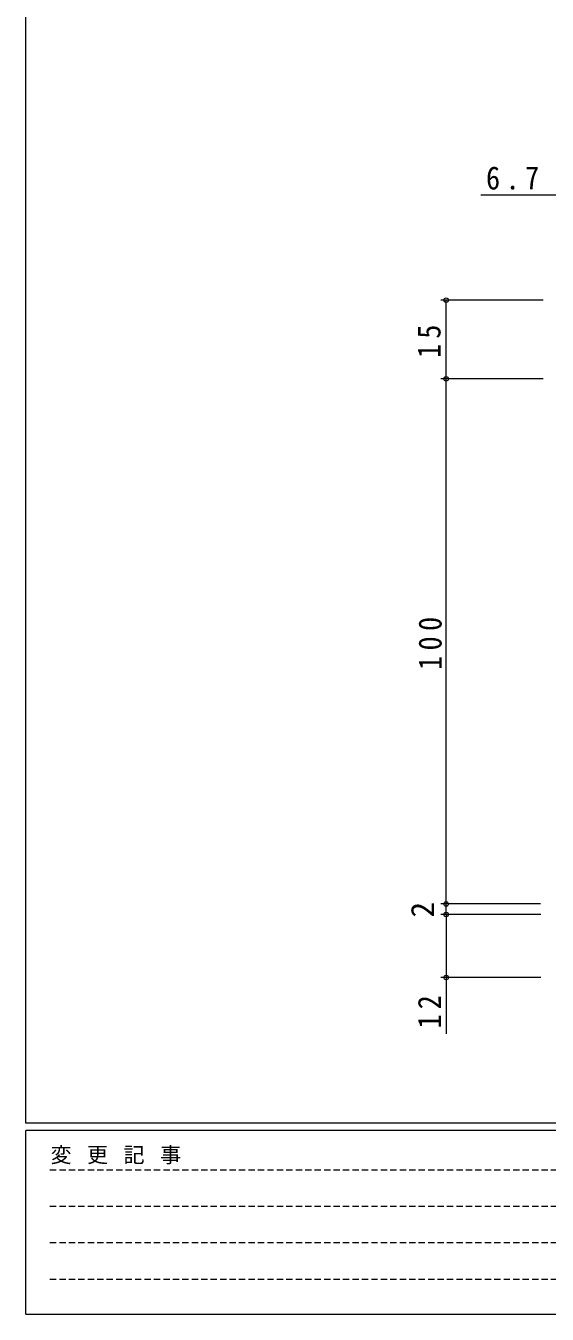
# Model space of a CAD drawing. Units: millimetres on the paper. Extents: x -420 to 373, y -297 to 267.
# Drawn here: x -417.7 to -318.4, y -297 to -51.6 of the extents above; entities that cross this region are included whole.
import ezdxf
from ezdxf.enums import TextEntityAlignment as Align

# ---------------------------------------------------------------- set-up
doc = ezdxf.new("R2010")
doc.units = ezdxf.units.MM
doc.linetypes.add('DASHED1', pattern=[1.8, 1.2, -0.6])
doc.layers.add('0-1_YKK_ZWAK', color=7, linetype='Continuous', lineweight=9)
doc.layers.add('0-7_YKK_D', color=6, linetype='Continuous', lineweight=9)
doc.styles.add('ＭＳ ゴシック', font='')
doc.styles.get('ＭＳ ゴシック').set_extended_font_data('MS Gothic')

msp = doc.modelspace()

# ---------------------------------------------------------------- linework, layer by layer
at = {"layer": '0-1_YKK_ZWAK'}
for p, q in [((-417.7, -260.6), (-417.7, 264.4)), ((352.3, -260.6), (-417.7, -260.6)), ((-417.7, -297), (-417.7, -262)), ((314.5, -262), (-417.7, -262)), ((-417.7, -297), (314.5, -297))]:
    msp.add_line(p, q, dxfattribs=at)
at = {"layer": '0-1_YKK_ZWAK', "linetype": 'DASHED1'}
for p, q in [((-413.101, -269.512), (-164.909, -269.512)), ((-413.101, -276.441), (-164.909, -276.441)), ((-413.101, -283.37), (-164.909, -283.37)), ((-413.101, -290.298), (-164.909, -290.298))]:
    msp.add_line(p, q, dxfattribs=at)
at = {"layer": '0-7_YKK_D'}
for p, q in [((-316.167, -83.864), (-331.067, -83.864)), ((-319.167, -103.864), (-338.655, -103.864)), ((-337.655, -118.864), (-337.655, -103.864)), ((-319.167, -118.864), (-338.655, -118.864)), ((-319.667, -118.864), (-338.655, -118.864)), ((-337.655, -218.864), (-337.655, -118.864)), ((-319.667, -218.864), (-338.655, -218.864)), ((-319.667, -218.864), (-338.655, -218.864)), ((-337.655, -220.864), (-337.655, -218.864)), ((-319.655, -220.864), (-338.655, -220.864)), ((-319.667, -220.864), (-338.655, -220.864)), ((-337.655, -220.864), (-337.655, -232.864)), ((-319.655, -232.864), (-338.655, -232.864)), ((-337.655, -232.864), (-337.655, -243.604))]:
    msp.add_line(p, q, dxfattribs=at)
for centre in [(-337.655, -103.864), (-337.655, -118.864), (-337.655, -118.864), (-337.655, -218.864), (-337.655, -218.864), (-337.655, -220.864), (-337.655, -220.864), (-337.655, -232.864)]:
    msp.add_circle(centre, 0.425, dxfattribs=at)

# ---------------------------------------------------------------- texts
at = {"layer": '0-1_YKK_ZWAK', "insert": (-412.986, -268.447), "char_height": 2.933, "attachment_point": 7, "style": 'ＭＳ ゴシック'}
msp.add_mtext('\\T1.16;変\\~更\\~記\\~事', dxfattribs=at)
at = {"layer": '0-7_YKK_D', "color": 3, "style": 'ＭＳ ゴシック'}
msp.add_text('2', height=4.399, rotation=90, dxfattribs=at).set_placement((-338.655, -221.464), align=Align.BOTTOM_LEFT)
at = {"layer": '0-7_YKK_D', "color": 3, "insert": (-330.067, -82.864), "char_height": 4.399, "attachment_point": 7, "style": 'ＭＳ ゴシック'}
msp.add_mtext('\\T1.38;\\W0.9;6.7', dxfattribs=at)
at = {"layer": '0-7_YKK_D', "color": 3, "char_height": 4.399, "attachment_point": 7, "rotation": 90, "style": 'ＭＳ ゴシック'}
for s, insert in [('\\T1.36;\\W0.9;15', (-338.655, -114.884)), ('\\T1.38;\\W0.9;100', (-338.455, -174.304)), ('\\T1.36;\\W0.9;12', (-338.655, -242.604))]:
    msp.add_mtext(s, dxfattribs=dict(at, insert=insert))

doc.saveas('drawing.dxf')
